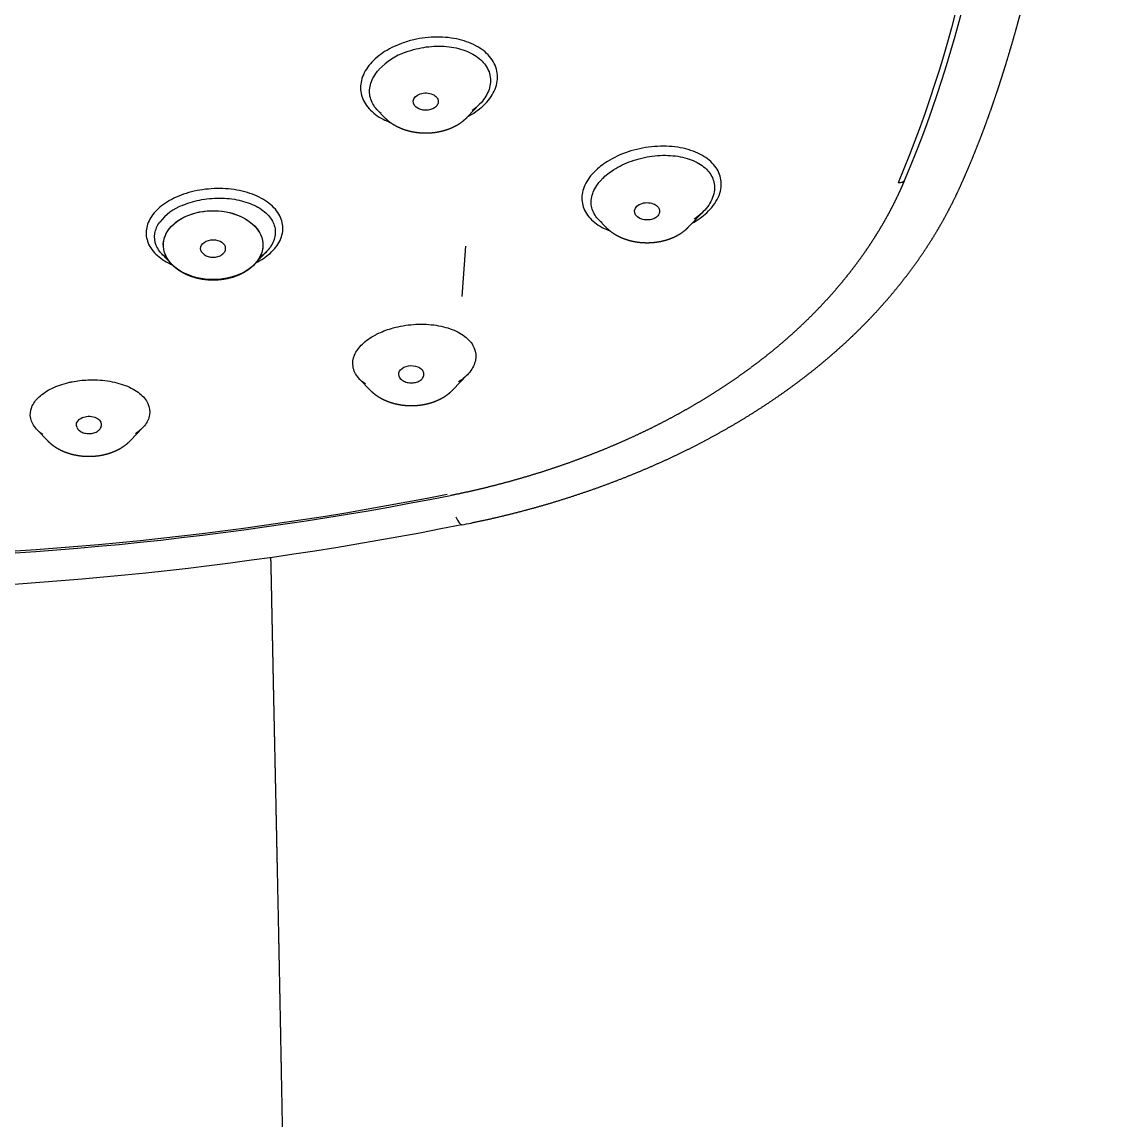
# Model space of a CAD drawing. Extents: x 1919 to 2339, y -1533 to -939.
# Drawn here: x 2109.03 to 2116, y -1245.79 to -1238.8 of the extents above; entities that cross this region are included whole.
import ezdxf

# ---------------------------------------------------------------- set-up
doc = ezdxf.new("R2010")
doc.units = 0
doc.header["$LTSCALE"] = 7
doc.header["$MEASUREMENT"] = 0
doc.layers.add('DWG', color=7, linetype='CONTINUOUS')

msp = doc.modelspace()

# ---------------------------------------------------------------- linework, layer by layer
at = {"layer": 'DWG'}
for p, q in [((2111.8681, -1239.4043), (2111.9487, -1239.3201)), ((2111.3388, -1239.4043), (2111.2962, -1239.3598)), ((2113.2787, -1240.1035), (2113.3757, -1240.0022)), ((2112.7494, -1240.1035), (2112.7048, -1240.0569)), ((2111.8352, -1240.5473), (2111.8585, -1240.2259)), ((2109.984, -1240.3404), (2109.9238, -1240.2776)), ((2110.5133, -1240.3404), (2110.5897, -1240.2605)), ((2111.2471, -1241.1414), (2111.1824, -1241.0738)), ((2111.7764, -1241.1414), (2111.8684, -1241.0454)), ((2109.1927, -1241.4645), (2109.1268, -1241.3957)), ((2109.722, -1241.4645), (2109.7986, -1241.3845))]:
    msp.add_line(p, q, dxfattribs=at)
for centre, radius, start, end in [((2098.646, -1234.1165), 17.3746, 344.32494, 357.35495), ((2107.6942, -1236.8384), 7.5664, 336.90106, 0.46976), ((2111.6223, -1239.4017), 0.4367, 109.75808, 136.07899), ((2110.1779, -1240.2868), 0.344, 111.65136, 141.49501), ((2107.52, -1220.3872), 21.8429, 258.82419, 281.19623), ((2107.5198, -1220.4862), 21.9418, 258.66461, 281.33865), ((2110.2843, -1234.0958), 8.0563, 281.09179, 281.51236)]:
    msp.add_arc(centre, radius, start, end, dxfattribs=at)
at = {"layer": 'DWG', "extrusion": (0, 0, -1)}
for centre, major_axis, start_param, end_param in [((2111.6034, -1239.305), (0.08, 0), 2.159845, 5.301438), ((2113.0141, -1240.0042), (0.08, 0), 2.199115, 5.340708), ((2110.2486, -1240.2194), (0.3173, 0), 2.557158, 6.86762), ((2110.2486, -1240.2194), (0.3173, 0), 1.570796, 4.12334), ((2110.2486, -1240.2194), (0.3173, 0), 4.12334, 7.853982), ((2110.2486, -1240.2411), (-0.08, 0), 5.694137, 8.835729), ((2111.5118, -1241.0422), (-0.08, 0), 5.654867, 8.796459), ((2109.4574, -1241.3653), (-0.08, 0), 5.969026, 9.110619)]:
    msp.add_ellipse(centre, major_axis=major_axis, ratio=0.690882, start_param=start_param, end_param=end_param, dxfattribs=at)
at = {"layer": 'DWG'}
for points in [[(2114.6142, -1233.9912), (2115.407, -1235.8839), (2115.407, -1237.9305), (2114.6142, -1239.8226)], [(2111.6479, -1239.2591), (2111.6566, -1239.2631), (2111.6717, -1239.2735), (2111.6839, -1239.294), (2111.6839, -1239.3161), (2111.6717, -1239.3366), (2111.649, -1239.3522), (2111.6195, -1239.3607), (2111.5874, -1239.3607), (2111.5677, -1239.355), (2111.559, -1239.351)], [(2114.6549, -1239.8073), (2114.6497, -1239.8187), (2114.6337, -1239.8256), (2114.6142, -1239.8226)], [(2113.0611, -1239.9595), (2113.0696, -1239.9638), (2113.0841, -1239.9746), (2113.0952, -1239.9954), (2113.0939, -1240.0175), (2113.0805, -1240.0376), (2113.057, -1240.0526), (2113.0269, -1240.0603), (2112.9949, -1240.0594), (2112.9755, -1240.0532), (2112.9671, -1240.049)], [(2110.1821, -1240.2718), (2110.1879, -1240.2778), (2110.203, -1240.2882), (2110.2326, -1240.2967), (2110.2646, -1240.2967), (2110.2942, -1240.2882), (2110.3169, -1240.2726), (2110.3291, -1240.2522), (2110.3291, -1240.23), (2110.3209, -1240.2164), (2110.3151, -1240.2104)], [(2111.4471, -1241.0746), (2111.4532, -1241.0805), (2111.4689, -1241.0905), (2111.499, -1241.0982), (2111.531, -1241.0973), (2111.56, -1241.088), (2111.5818, -1241.0718), (2111.5929, -1241.051), (2111.5916, -1241.0289), (2111.5827, -1241.0155), (2111.5765, -1241.0097)], [(2109.3813, -1241.3824), (2109.3845, -1241.3892), (2109.395, -1241.4021), (2109.4201, -1241.4158), (2109.4509, -1241.4218), (2109.4827, -1241.4192), (2109.5107, -1241.4084), (2109.5305, -1241.391), (2109.5392, -1241.3697), (2109.5367, -1241.3551), (2109.5335, -1241.3482)], [(2111.7407, -1241.8079), (2109.0015, -1242.3559), (2106.0393, -1242.356), (2103.3002, -1241.8079)], [(2111.7957, -1241.9499), (2111.8099, -1241.9845), (2111.8236, -1242.0009), (2111.8336, -1241.9991)]]:
    msp.add_open_spline(points, degree=3, dxfattribs=at)
for points, degree, knots in [([(2111.8921, -1241.99), (2111.9617, -1241.9753), (2112.031, -1241.9599), (2112.1, -1241.9437), (2112.1686, -1241.9266), (2112.2369, -1241.9088), (2112.3049, -1241.8903), (2112.3725, -1241.8709), (2112.4396, -1241.8509), (2112.5063, -1241.83), (2112.5726, -1241.8085), (2112.6384, -1241.7862), (2112.7037, -1241.7632), (2112.7684, -1241.7395), (2112.8326, -1241.7151), (2112.8963, -1241.69), (2112.9593, -1241.6643), (2113.0217, -1241.6379), (2113.0835, -1241.6108), (2113.1447, -1241.583), (2113.2051, -1241.5547), (2113.2677, -1241.5243), (2113.3296, -1241.4931), (2113.3908, -1241.4611), (2113.4513, -1241.4284), (2113.5111, -1241.395), (2113.5702, -1241.3608), (2113.6285, -1241.326), (2113.686, -1241.2904), (2113.7427, -1241.2541), (2113.7986, -1241.2172), (2113.8536, -1241.1796), (2113.9077, -1241.1414), (2113.9609, -1241.1026), (2114.0132, -1241.0631), (2114.0646, -1241.0231), (2114.1149, -1240.9824), (2114.1643, -1240.9412), (2114.2127, -1240.8995), (2114.26, -1240.8572), (2114.3063, -1240.8143), (2114.3511, -1240.7713), (2114.395, -1240.7277), (2114.4379, -1240.6835), (2114.4798, -1240.6387), (2114.5206, -1240.5933), (2114.5605, -1240.5475), (2114.5993, -1240.5011), (2114.637, -1240.4542), (2114.6737, -1240.4068), (2114.7093, -1240.359), (2114.7438, -1240.3108), (2114.7772, -1240.2622), (2114.8095, -1240.2131), (2114.8406, -1240.1637), (2114.8706, -1240.1139), (2114.8994, -1240.0638), (2114.927, -1240.0134), (2114.9534, -1239.9627), (2114.9787, -1239.9118), (2115.0027, -1239.8605), (2115.0289, -1239.8021), (2115.0543, -1239.7437), (2115.079, -1239.6855), (2115.1028, -1239.6272), (2115.126, -1239.5691), (2115.1484, -1239.5109), (2115.1702, -1239.4528), (2115.1914, -1239.3947), (2115.2119, -1239.3366), (2115.2319, -1239.2784), (2115.2514, -1239.2203), (2115.2703, -1239.162), (2115.2887, -1239.1037), (2115.3067, -1239.0454), (2115.3243, -1238.9869), (2115.3415, -1238.9283), (2115.3584, -1238.8696), (2115.3749, -1238.8108)], 1, [0, 0, 0.362834, 0.725667, 1.088501, 1.451335, 1.814169, 2.177002, 2.539836, 2.90267, 3.265504, 3.628337, 3.991171, 4.354005, 4.716838, 5.079672, 5.442506, 5.80534, 6.168173, 6.531007, 6.893841, 7.256675, 7.63628, 8.015886, 8.395492, 8.775098, 9.154704, 9.53431, 9.913916, 10.293522, 10.673128, 11.052734, 11.43234, 11.811946, 12.191552, 12.571158, 12.950764, 13.330369, 13.709975, 14.089581, 14.469187, 14.848793, 15.224987, 15.60118, 15.977374, 16.353567, 16.729761, 17.105954, 17.482148, 17.858341, 18.234535, 18.610728, 18.986922, 19.363115, 19.739309, 20.115502, 20.491696, 20.867889, 21.244083, 21.620276, 21.99647, 22.372663, 22.801261, 23.229858, 23.658456, 24.087054, 24.515652, 24.944249, 25.372847, 25.801445, 26.230042, 26.65864, 27.087238, 27.515836, 27.944433, 28.373031, 28.801629, 29.230226, 29.658824, 30.087422, 30.087422]), ([(2112.0593, -1239.1242), (2112.0593, -1239.1242), (2112.0593, -1239.1242), (2112.0593, -1239.1242), (2112.0549, -1239.09), (2112.0407, -1239.0567), (2112.0182, -1239.0274), (2111.9973, -1239.0004), (2111.9688, -1238.976), (2111.9349, -1238.9562), (2111.9006, -1238.9361), (2111.8599, -1238.9202), (2111.8161, -1238.9097), (2111.772, -1238.8991), (2111.7235, -1238.8938), (2111.6746, -1238.894), (2111.6256, -1238.8943), (2111.5749, -1238.9002), (2111.5267, -1238.9114), (2111.5004, -1238.9175), (2111.4746, -1238.9252), (2111.4498, -1238.9343), (2111.4498, -1238.9343), (2111.4498, -1238.9343), (2111.4498, -1238.9343)], 3, [0, 0, 0, 0, 0.000015, 0.000015, 0.000015, 0.190228, 0.190228, 0.190228, 0.365738, 0.365738, 0.365738, 0.543364, 0.543364, 0.543364, 0.722731, 0.722731, 0.722731, 0.90274, 0.90274, 0.90274, 0.999985, 0.999985, 0.999985, 1, 1, 1, 1]), ([(2111.4498, -1238.9343), (2111.4498, -1238.9343), (2111.4498, -1238.9344), (2111.4498, -1238.9344), (2111.4072, -1238.95), (2111.3671, -1238.9702), (2111.3324, -1238.9934), (2111.2961, -1239.0177), (2111.2648, -1239.046), (2111.2413, -1239.0759), (2111.218, -1239.1056), (2111.2017, -1239.1378), (2111.1938, -1239.1697), (2111.1858, -1239.2015), (2111.186, -1239.234), (2111.1942, -1239.2645), (2111.2024, -1239.295), (2111.2189, -1239.3245), (2111.2423, -1239.3503), (2111.2658, -1239.3764), (2111.297, -1239.3996), (2111.3332, -1239.4181), (2111.347, -1239.4251), (2111.3616, -1239.4315), (2111.3769, -1239.4373)], 3, [0, 0, 0, 0, 0.0000063, 0.0000063, 0.0000063, 0.0731967, 0.0731967, 0.0731967, 0.1500927, 0.1500927, 0.1500927, 0.2264069, 0.2264069, 0.2264069, 0.3025008, 0.3025008, 0.3025008, 0.3788158, 0.3788158, 0.3788158, 0.4556258, 0.4556258, 0.4556258, 0.4847893, 0.4847893, 0.4847893, 0.4847893]), ([(2111.4746, -1238.9907), (2111.4963, -1238.9824), (2111.5189, -1238.9753), (2111.542, -1238.9696), (2111.5843, -1238.9591), (2111.6288, -1238.9531), (2111.672, -1238.9521), (2111.7151, -1238.9511), (2111.758, -1238.955), (2111.7972, -1238.9636), (2111.8361, -1238.9721), (2111.8723, -1238.9854), (2111.9029, -1239.0025), (2111.9332, -1239.0195), (2111.9589, -1239.0406), (2111.9776, -1239.0641), (2111.9979, -1239.0897), (2112.0108, -1239.1189), (2112.0148, -1239.1491)], 3, [0, 0, 0, 0, 0.096534, 0.096534, 0.096534, 0.275718, 0.275718, 0.275718, 0.454902, 0.454902, 0.454902, 0.632827, 0.632827, 0.632827, 0.808936, 0.808936, 0.808936, 1, 1, 1, 1]), ([(2111.3192, -1239.3808), (2111.3091, -1239.3727), (2111.2999, -1239.3641), (2111.2918, -1239.3551), (2111.2716, -1239.3327), (2111.2574, -1239.3072), (2111.2505, -1239.2807), (2111.2436, -1239.2543), (2111.2437, -1239.2261), (2111.2508, -1239.1984), (2111.2579, -1239.1706), (2111.2722, -1239.1426), (2111.2926, -1239.1166), (2111.2973, -1239.1106), (2111.3023, -1239.1046), (2111.3077, -1239.0988)], 3, [0.5938723, 0.5938723, 0.5938723, 0.5938723, 0.6243093, 0.6243093, 0.6243093, 0.7001296, 0.7001296, 0.7001296, 0.7755465, 0.7755465, 0.7755465, 0.8511058, 0.8511058, 0.8511058, 0.8685344, 0.8685344, 0.8685344, 0.8685344]), ([(2111.8724, -1239.3998), (2111.875, -1239.3985), (2111.8775, -1239.3971), (2111.88, -1239.3957), (2111.9197, -1239.3738), (2111.9551, -1239.3474), (2111.983, -1239.3186), (2112.0108, -1239.29), (2112.0321, -1239.2583), (2112.0451, -1239.2262), (2112.0587, -1239.1926), (2112.0636, -1239.1575), (2112.0593, -1239.1242)], 3, [0.760909, 0.760909, 0.760909, 0.760909, 0.7658051, 0.7658051, 0.7658051, 0.8429267, 0.8429267, 0.8429267, 0.9196237, 0.9196237, 0.9196237, 1, 1, 1, 1]), ([(2112.0148, -1239.1491), (2112.0188, -1239.1785), (2112.0145, -1239.2097), (2112.0024, -1239.2396), (2111.9908, -1239.2682), (2111.9718, -1239.2964), (2111.9469, -1239.322), (2111.9329, -1239.3364), (2111.9168, -1239.3502), (2111.8991, -1239.3629)], 3, [0, 0, 0, 0, 0.0810578, 0.0810578, 0.0810578, 0.1584424, 0.1584424, 0.1584424, 0.2020813, 0.2020813, 0.2020813, 0.2020813]), ([(2111.3388, -1239.4043), (2111.3494, -1239.4147), (2111.3606, -1239.4246), (2111.3724, -1239.434), (2111.3847, -1239.4427), (2111.3976, -1239.451), (2111.411, -1239.4586), (2111.4256, -1239.4661), (2111.4407, -1239.4729), (2111.4562, -1239.4791), (2111.4722, -1239.4847), (2111.4884, -1239.4896), (2111.5049, -1239.4938), (2111.5219, -1239.4974), (2111.5391, -1239.5003), (2111.5564, -1239.5025), (2111.5738, -1239.504), (2111.5914, -1239.5048), (2111.6089, -1239.505), (2111.6265, -1239.5044), (2111.644, -1239.5031), (2111.6614, -1239.5012), (2111.6786, -1239.4986), (2111.6956, -1239.4952), (2111.7124, -1239.4912), (2111.7289, -1239.4865), (2111.7451, -1239.4812), (2111.761, -1239.4751), (2111.7764, -1239.4684), (2111.7913, -1239.4611), (2111.8058, -1239.453), (2111.8195, -1239.4445), (2111.8326, -1239.4354), (2111.8451, -1239.4256), (2111.8569, -1239.4153), (2111.8681, -1239.4043)], 1, [0.584435, 0.584435, 0.63789, 0.691346, 0.744802, 0.798258, 0.851714, 0.90517, 0.961835, 1.018501, 1.075167, 1.131833, 1.188499, 1.245165, 1.302426, 1.359688, 1.41695, 1.474212, 1.531473, 1.588735, 1.645971, 1.703206, 1.760441, 1.817677, 1.874912, 1.932147, 1.989402, 2.046657, 2.103912, 2.161167, 2.218422, 2.275677, 2.331974, 2.38827, 2.444566, 2.500862, 2.557158, 2.557158]), ([(2113.301, -1240.0803), (2113.3363, -1240.0606), (2113.3682, -1240.0377), (2113.3947, -1240.0129), (2113.41, -1239.9986), (2113.4237, -1239.9836), (2113.4354, -1239.9682), (2113.461, -1239.9344), (2113.4777, -1239.8979), (2113.4837, -1239.8623), (2113.4892, -1239.8305), (2113.4863, -1239.7985), (2113.4756, -1239.7691), (2113.4648, -1239.7395), (2113.4457, -1239.7116), (2113.42, -1239.6877), (2113.394, -1239.6635), (2113.3604, -1239.6426), (2113.3222, -1239.6268), (2113.2834, -1239.6108), (2113.2386, -1239.5995), (2113.1917, -1239.5938), (2113.1442, -1239.5881), (2113.0931, -1239.5879), (2113.0426, -1239.5932), (2112.9922, -1239.5986), (2112.9408, -1239.6097), (2112.893, -1239.6256), (2112.8458, -1239.6413), (2112.8006, -1239.6622), (2112.7615, -1239.6866), (2112.7307, -1239.7058), (2112.7031, -1239.7274), (2112.68, -1239.7504)], 3, [0.4473795, 0.4473795, 0.4473795, 0.4473795, 0.4940208, 0.4940208, 0.4940208, 0.5207093, 0.5207093, 0.5207093, 0.5798719, 0.5798719, 0.5798719, 0.6325164, 0.6325164, 0.6325164, 0.6854549, 0.6854549, 0.6854549, 0.7390417, 0.7390417, 0.7390417, 0.7933997, 0.7933997, 0.7933997, 0.848304, 0.848304, 0.848304, 0.9032088, 0.9032088, 0.9032088, 0.9575028, 0.9575028, 0.9575028, 1, 1, 1, 1]), ([(2112.7299, -1239.7956), (2112.75, -1239.7754), (2112.7741, -1239.7562), (2112.8009, -1239.7391), (2112.835, -1239.7173), (2112.8744, -1239.6984), (2112.9156, -1239.6838), (2112.9575, -1239.6689), (2113.0025, -1239.6582), (2113.0469, -1239.6525), (2113.0915, -1239.6467), (2113.1367, -1239.6457), (2113.1788, -1239.6497), (2113.2206, -1239.6537), (2113.2605, -1239.6627), (2113.2953, -1239.6759), (2113.3296, -1239.6891), (2113.3598, -1239.7068), (2113.3833, -1239.7276), (2113.4066, -1239.7483), (2113.4239, -1239.7726), (2113.4338, -1239.7986), (2113.4437, -1239.8245), (2113.4464, -1239.8528), (2113.4417, -1239.8811), (2113.4364, -1239.9127), (2113.4214, -1239.9454), (2113.3985, -1239.9756), (2113.388, -1239.9895), (2113.3757, -1240.003), (2113.362, -1240.0158), (2113.3477, -1240.0291), (2113.3316, -1240.0419), (2113.3141, -1240.0539)], 3, [0, 0, 0, 0, 0.0419095, 0.0419095, 0.0419095, 0.0956204, 0.0956204, 0.0956204, 0.1502016, 0.1502016, 0.1502016, 0.2050524, 0.2050524, 0.2050524, 0.2595771, 0.2595771, 0.2595771, 0.3134825, 0.3134825, 0.3134825, 0.3668367, 0.3668367, 0.3668367, 0.4199595, 0.4199595, 0.4199595, 0.4797087, 0.4797087, 0.4797087, 0.5066625, 0.5066625, 0.5066625, 0.5349998, 0.5349998, 0.5349998, 0.5349998]), ([(2112.68, -1239.7504), (2112.6742, -1239.7562), (2112.6687, -1239.7621), (2112.6635, -1239.7681), (2112.6378, -1239.7973), (2112.619, -1239.8289), (2112.6085, -1239.8603), (2112.5981, -1239.8916), (2112.5957, -1239.9236), (2112.6013, -1239.9536), (2112.607, -1239.9839), (2112.621, -1240.013), (2112.6422, -1240.0388), (2112.6636, -1240.0649), (2112.693, -1240.0882), (2112.7278, -1240.1069), (2112.7434, -1240.1153), (2112.7603, -1240.1229), (2112.7782, -1240.1295)], 3, [0, 0, 0, 0, 0.010627, 0.010627, 0.010627, 0.0632774, 0.0632774, 0.0632774, 0.1157414, 0.1157414, 0.1157414, 0.1685971, 0.1685971, 0.1685971, 0.2221921, 0.2221921, 0.2221921, 0.2462501, 0.2462501, 0.2462501, 0.2462501]), ([(2111.7611, -1241.8137), (2111.8258, -1241.8003), (2111.8903, -1241.7862), (2111.9545, -1241.7713), (2112.0184, -1241.7557), (2112.0819, -1241.7393), (2112.1452, -1241.7223), (2112.208, -1241.7045), (2112.2705, -1241.686), (2112.3326, -1241.6669), (2112.3942, -1241.647), (2112.4554, -1241.6265), (2112.516, -1241.6053), (2112.5762, -1241.5835), (2112.6359, -1241.561), (2112.695, -1241.5379), (2112.7536, -1241.5142), (2112.8115, -1241.4898), (2112.8689, -1241.4648), (2112.9256, -1241.4392), (2112.9816, -1241.413), (2113.0384, -1241.3855), (2113.0947, -1241.3573), (2113.1503, -1241.3284), (2113.2053, -1241.2989), (2113.2596, -1241.2687), (2113.3132, -1241.2378), (2113.3661, -1241.2064), (2113.4183, -1241.1743), (2113.4698, -1241.1416), (2113.5205, -1241.1084), (2113.5704, -1241.0745), (2113.6195, -1241.0402), (2113.6678, -1241.0052), (2113.7153, -1240.9697), (2113.7619, -1240.9338), (2113.8076, -1240.8972), (2113.8524, -1240.8602), (2113.8962, -1240.8228), (2113.9391, -1240.7848), (2113.9811, -1240.7464), (2114.0218, -1240.7078), (2114.0617, -1240.6686), (2114.1007, -1240.629), (2114.1388, -1240.5889), (2114.176, -1240.5483), (2114.2122, -1240.5073), (2114.2476, -1240.4658), (2114.2819, -1240.424), (2114.3154, -1240.3817), (2114.3478, -1240.3391), (2114.3793, -1240.2961), (2114.4098, -1240.2527), (2114.4392, -1240.2091), (2114.4677, -1240.1651), (2114.4951, -1240.1208), (2114.5214, -1240.0762), (2114.5467, -1240.0314), (2114.5709, -1239.9863), (2114.5939, -1239.941), (2114.6159, -1239.8955), (2114.6294, -1239.8662), (2114.6425, -1239.8369), (2114.6551, -1239.8074)], 1, [0, 0, 0.337391, 0.674783, 1.012174, 1.349565, 1.686957, 2.024348, 2.361739, 2.699131, 3.036522, 3.373914, 3.711305, 4.048696, 4.386088, 4.723479, 5.06087, 5.398262, 5.735653, 6.073044, 6.410436, 6.747827, 7.09375, 7.439673, 7.785597, 8.13152, 8.477443, 8.823366, 9.169289, 9.515212, 9.861136, 10.207059, 10.552982, 10.898905, 11.244828, 11.590752, 11.936675, 12.282598, 12.628521, 12.974444, 13.320367, 13.666291, 14.00972, 14.353149, 14.696578, 15.040007, 15.383437, 15.726866, 16.070295, 16.413724, 16.757153, 17.100583, 17.444012, 17.787441, 18.13087, 18.474299, 18.817729, 19.161158, 19.504587, 19.848016, 20.191445, 20.534875, 20.754999, 20.975123, 21.195247, 21.195247]), ([(2112.7286, -1240.0783), (2112.7156, -1240.0682), (2112.7042, -1240.0572), (2112.6947, -1240.0455), (2112.6765, -1240.0233), (2112.6646, -1239.9982), (2112.66, -1239.972), (2112.6554, -1239.9462), (2112.6579, -1239.9185), (2112.6672, -1239.8914), (2112.6765, -1239.8642), (2112.6931, -1239.8367), (2112.7154, -1239.8111), (2112.72, -1239.8059), (2112.7248, -1239.8007), (2112.7299, -1239.7956)], 3, [0.8059249, 0.8059249, 0.8059249, 0.8059249, 0.8335212, 0.8335212, 0.8335212, 0.8858884, 0.8858884, 0.8858884, 0.9376656, 0.9376656, 0.9376656, 0.9895291, 0.9895291, 0.9895291, 1, 1, 1, 1]), ([(2110.5215, -1240.3317), (2110.5557, -1240.3146), (2110.5863, -1240.2943), (2110.6113, -1240.2721), (2110.6396, -1240.2469), (2110.6616, -1240.2185), (2110.6753, -1240.1893), (2110.6892, -1240.16), (2110.6951, -1240.129), (2110.6926, -1240.0991), (2110.6902, -1240.0689), (2110.6792, -1240.039), (2110.6607, -1240.0117), (2110.642, -1239.9843), (2110.6153, -1239.9588), (2110.5826, -1239.9374), (2110.5499, -1239.9159), (2110.5104, -1239.898), (2110.4673, -1239.885), (2110.4244, -1239.872), (2110.3767, -1239.8636), (2110.3283, -1239.8605), (2110.2802, -1239.8574), (2110.23, -1239.8595), (2110.1819, -1239.8665), (2110.1342, -1239.8734), (2110.0872, -1239.8854), (2110.0448, -1239.9014), (2110.0026, -1239.9174), (2109.9639, -1239.9379), (2109.9319, -1239.9611), (2109.9015, -1239.983), (2109.8763, -1240.0079), (2109.8581, -1240.034), (2109.8581, -1240.034), (2109.8581, -1240.034), (2109.8581, -1240.0341)], 3, [0.1673957, 0.1673957, 0.1673957, 0.1673957, 0.2348735, 0.2348735, 0.2348735, 0.3115459, 0.3115459, 0.3115459, 0.3886784, 0.3886784, 0.3886784, 0.4662165, 0.4662165, 0.4662165, 0.5439755, 0.5439755, 0.5439755, 0.6216809, 0.6216809, 0.6216809, 0.6990356, 0.6990356, 0.6990356, 0.775838, 0.775838, 0.775838, 0.8521066, 0.8521066, 0.8521066, 0.9281309, 0.9281309, 0.9281309, 0.9999937, 0.9999937, 0.9999937, 1, 1, 1, 1]), ([(2110.051, -1239.967), (2110.0582, -1239.9639), (2110.0656, -1239.9609), (2110.0731, -1239.9581), (2110.1101, -1239.9441), (2110.1512, -1239.9335), (2110.193, -1239.9272), (2110.235, -1239.9209), (2110.2789, -1239.9187), (2110.3211, -1239.9209), (2110.3636, -1239.9232), (2110.4055, -1239.9299), (2110.4432, -1239.9407), (2110.4813, -1239.9515), (2110.5163, -1239.9666), (2110.5453, -1239.9848), (2110.5744, -1240.003), (2110.5983, -1240.0248), (2110.6151, -1240.0484), (2110.6318, -1240.072), (2110.6419, -1240.098), (2110.6443, -1240.1242), (2110.6468, -1240.1504), (2110.6419, -1240.1775), (2110.6298, -1240.2032), (2110.6178, -1240.2289), (2110.5985, -1240.2539), (2110.5734, -1240.2762), (2110.5644, -1240.2841), (2110.5547, -1240.2918), (2110.5442, -1240.2991)], 3, [0.1314311, 0.1314311, 0.1314311, 0.1314311, 0.1467169, 0.1467169, 0.1467169, 0.2222308, 0.2222308, 0.2222308, 0.2983464, 0.2983464, 0.2983464, 0.3751965, 0.3751965, 0.3751965, 0.452648, 0.452648, 0.452648, 0.5304215, 0.5304215, 0.5304215, 0.6082195, 0.6082195, 0.6082195, 0.6858094, 0.6858094, 0.6858094, 0.7630757, 0.7630757, 0.7630757, 0.7906231, 0.7906231, 0.7906231, 0.7906231]), ([(2109.8581, -1240.0341), (2109.8581, -1240.0341), (2109.8581, -1240.0341), (2109.8581, -1240.0341), (2109.8395, -1240.0607), (2109.8277, -1240.0892), (2109.8235, -1240.1175), (2109.819, -1240.1473), (2109.823, -1240.1777), (2109.8349, -1240.2062), (2109.8469, -1240.2349), (2109.8673, -1240.2624), (2109.8945, -1240.2866), (2109.9203, -1240.3094), (2109.9529, -1240.3298), (2109.9897, -1240.3462)], 3, [0, 0, 0, 0, 0.0000145, 0.0000145, 0.0000145, 0.168962, 0.168962, 0.168962, 0.3472028, 0.3472028, 0.3472028, 0.526916, 0.526916, 0.526916, 0.6972018, 0.6972018, 0.6972018, 0.6972018]), ([(2109.9576, -1240.3069), (2109.9506, -1240.3018), (2109.944, -1240.2965), (2109.9378, -1240.291), (2109.9141, -1240.27), (2109.8965, -1240.2461), (2109.8863, -1240.2212), (2109.8762, -1240.1965), (2109.8731, -1240.1703), (2109.8774, -1240.1445), (2109.8814, -1240.1201), (2109.8921, -1240.0955), (2109.9087, -1240.0726)], 3, [0.4279695, 0.4279695, 0.4279695, 0.4279695, 0.4747427, 0.4747427, 0.4747427, 0.6544874, 0.6544874, 0.6544874, 0.8321782, 0.8321782, 0.8321782, 1, 1, 1, 1]), ([(2112.7494, -1240.1035), (2112.76, -1240.1139), (2112.7712, -1240.1238), (2112.783, -1240.1331), (2112.7954, -1240.1419), (2112.8082, -1240.1501), (2112.8216, -1240.1578), (2112.8362, -1240.1653), (2112.8514, -1240.1721), (2112.8669, -1240.1783), (2112.8828, -1240.1839), (2112.899, -1240.1888), (2112.9156, -1240.193), (2112.9325, -1240.1966), (2112.9497, -1240.1995), (2112.967, -1240.2017), (2112.9845, -1240.2032), (2113.002, -1240.204), (2113.0196, -1240.2042), (2113.0371, -1240.2036), (2113.0546, -1240.2023), (2113.072, -1240.2004), (2113.0892, -1240.1978), (2113.1063, -1240.1944), (2113.1231, -1240.1904), (2113.1396, -1240.1857), (2113.1558, -1240.1804), (2113.1716, -1240.1743), (2113.187, -1240.1676), (2113.202, -1240.1603), (2113.2164, -1240.1522), (2113.2301, -1240.1437), (2113.2432, -1240.1346), (2113.2557, -1240.1248), (2113.2676, -1240.1145), (2113.2787, -1240.1035)], 1, [0.584435, 0.584435, 0.63789, 0.691346, 0.744802, 0.798258, 0.851714, 0.90517, 0.961835, 1.018501, 1.075167, 1.131833, 1.188499, 1.245165, 1.302426, 1.359688, 1.41695, 1.474212, 1.531473, 1.588735, 1.645971, 1.703206, 1.760441, 1.817677, 1.874912, 1.932147, 1.989402, 2.046657, 2.103912, 2.161167, 2.218422, 2.275677, 2.331974, 2.38827, 2.444566, 2.500862, 2.557158, 2.557158]), ([(2109.984, -1240.3404), (2109.9945, -1240.3508), (2110.0057, -1240.3607), (2110.0175, -1240.37), (2110.0299, -1240.3788), (2110.0428, -1240.387), (2110.0561, -1240.3946), (2110.0708, -1240.4021), (2110.0859, -1240.409), (2110.1014, -1240.4152), (2110.1173, -1240.4207), (2110.1336, -1240.4256), (2110.1501, -1240.4298), (2110.167, -1240.4334), (2110.1842, -1240.4363), (2110.2015, -1240.4385), (2110.219, -1240.4401), (2110.2365, -1240.4409), (2110.2541, -1240.441), (2110.2717, -1240.4404), (2110.2891, -1240.4392), (2110.3065, -1240.4372), (2110.3237, -1240.4346), (2110.3408, -1240.4313), (2110.3576, -1240.4273), (2110.3741, -1240.4226), (2110.3903, -1240.4172), (2110.4061, -1240.4112), (2110.4215, -1240.4045), (2110.4365, -1240.3971), (2110.4509, -1240.3891), (2110.4646, -1240.3806), (2110.4778, -1240.3714), (2110.4903, -1240.3617), (2110.5021, -1240.3513), (2110.5133, -1240.3404)], 1, [0.584435, 0.584435, 0.63789, 0.691346, 0.744802, 0.798258, 0.851714, 0.90517, 0.961835, 1.018501, 1.075167, 1.131833, 1.188499, 1.245165, 1.302426, 1.359688, 1.41695, 1.474212, 1.531473, 1.588735, 1.645971, 1.703206, 1.760441, 1.817677, 1.874912, 1.932147, 1.989402, 2.046657, 2.103912, 2.161167, 2.218422, 2.275677, 2.331974, 2.38827, 2.444566, 2.500862, 2.557158, 2.557158]), ([(2111.3041, -1240.7807), (2111.3325, -1240.7674), (2111.364, -1240.7559), (2111.3967, -1240.747), (2111.4375, -1240.7359), (2111.4813, -1240.7284), (2111.5245, -1240.7252), (2111.5685, -1240.722), (2111.6131, -1240.723), (2111.6546, -1240.7283), (2111.6968, -1240.7337), (2111.7369, -1240.7435), (2111.7717, -1240.757), (2111.8068, -1240.7706), (2111.8375, -1240.7882), (2111.8613, -1240.8085), (2111.8851, -1240.8287), (2111.9027, -1240.852), (2111.9126, -1240.8765), (2111.9224, -1240.9008), (2111.925, -1240.9269), (2111.92, -1240.9527), (2111.915, -1240.9782), (2111.9026, -1241.0041), (2111.8834, -1241.0282), (2111.8654, -1241.0509), (2111.841, -1241.0726), (2111.8119, -1241.0916)], 3, [0, 0, 0, 0, 0.0420573, 0.0420573, 0.0420573, 0.0946403, 0.0946403, 0.0946403, 0.1482071, 0.1482071, 0.1482071, 0.2025926, 0.2025926, 0.2025926, 0.2573559, 0.2573559, 0.2573559, 0.3120156, 0.3120156, 0.3120156, 0.3662358, 0.3662358, 0.3662358, 0.4198709, 0.4198709, 0.4198709, 0.4706263, 0.4706263, 0.4706263, 0.4706263]), ([(2111.2187, -1241.1044), (2111.2014, -1241.0924), (2111.1866, -1241.0792), (2111.1747, -1241.0653), (2111.1561, -1241.0435), (2111.1443, -1241.0192), (2111.1401, -1240.9944), (2111.136, -1240.9701), (2111.1392, -1240.9446), (2111.1494, -1240.92), (2111.1595, -1240.8958), (2111.1767, -1240.8717), (2111.1998, -1240.8497), (2111.2225, -1240.8279), (2111.2517, -1240.8075), (2111.2849, -1240.7902), (2111.2911, -1240.7869), (2111.2975, -1240.7837), (2111.3041, -1240.7807)], 3, [0.7434858, 0.7434858, 0.7434858, 0.7434858, 0.7783943, 0.7783943, 0.7783943, 0.832946, 0.832946, 0.832946, 0.8863642, 0.8863642, 0.8863642, 0.938691, 0.938691, 0.938691, 0.9904258, 0.9904258, 0.9904258, 1, 1, 1, 1]), ([(2109.1639, -1241.427), (2109.1484, -1241.4162), (2109.1349, -1241.4046), (2109.1237, -1241.3924), (2109.1043, -1241.3712), (2109.0915, -1241.3476), (2109.0863, -1241.3237), (2109.0813, -1241.3002), (2109.0835, -1241.2758), (2109.0928, -1241.2523), (2109.1019, -1241.2294), (2109.1181, -1241.2068), (2109.1401, -1241.1863), (2109.1617, -1241.1663), (2109.1894, -1241.1478), (2109.2214, -1241.1322), (2109.2529, -1241.1169), (2109.2894, -1241.1042), (2109.3279, -1241.095), (2109.3355, -1241.0932), (2109.3432, -1241.0915), (2109.351, -1241.09)], 3, [0.6918254, 0.6918254, 0.6918254, 0.6918254, 0.7236486, 0.7236486, 0.7236486, 0.779158, 0.779158, 0.779158, 0.833607, 0.833607, 0.833607, 0.8866985, 0.8866985, 0.8866985, 0.9386293, 0.9386293, 0.9386293, 0.9899776, 0.9899776, 0.9899776, 1, 1, 1, 1]), ([(2109.351, -1241.09), (2109.3828, -1241.0837), (2109.4163, -1241.0798), (2109.4496, -1241.0783), (2109.4916, -1241.0764), (2109.5345, -1241.0785), (2109.5746, -1241.0844), (2109.6157, -1241.0904), (2109.655, -1241.1005), (2109.6893, -1241.1138), (2109.7244, -1241.1274), (2109.7553, -1241.1446), (2109.7795, -1241.1641), (2109.8039, -1241.1837), (2109.8223, -1241.206), (2109.8331, -1241.2293), (2109.8438, -1241.2524), (2109.8474, -1241.277), (2109.8435, -1241.3012), (2109.8396, -1241.3249), (2109.8284, -1241.3488), (2109.8106, -1241.3709), (2109.7961, -1241.389), (2109.7768, -1241.4062), (2109.7539, -1241.4217)], 3, [0, 0, 0, 0, 0.0412709, 0.0412709, 0.0412709, 0.0936699, 0.0936699, 0.0936699, 0.1473235, 0.1473235, 0.1473235, 0.2021135, 0.2021135, 0.2021135, 0.2574531, 0.2574531, 0.2574531, 0.3125556, 0.3125556, 0.3125556, 0.3668115, 0.3668115, 0.3668115, 0.411171, 0.411171, 0.411171, 0.411171]), ([(2111.2471, -1241.1414), (2111.2577, -1241.1518), (2111.2689, -1241.1617), (2111.2807, -1241.1711), (2111.2931, -1241.1798), (2111.306, -1241.1881), (2111.3193, -1241.1957), (2111.334, -1241.2032), (2111.3491, -1241.2101), (2111.3646, -1241.2163), (2111.3805, -1241.2218), (2111.3967, -1241.2267), (2111.4133, -1241.2309), (2111.4302, -1241.2345), (2111.4474, -1241.2374), (2111.4647, -1241.2396), (2111.4822, -1241.2411), (2111.4997, -1241.2419), (2111.5173, -1241.2421), (2111.5348, -1241.2415), (2111.5523, -1241.2403), (2111.5697, -1241.2383), (2111.5869, -1241.2357), (2111.604, -1241.2323), (2111.6208, -1241.2283), (2111.6373, -1241.2236), (2111.6535, -1241.2183), (2111.6693, -1241.2122), (2111.6847, -1241.2055), (2111.6997, -1241.1982), (2111.7141, -1241.1901), (2111.7278, -1241.1816), (2111.7409, -1241.1725), (2111.7535, -1241.1627), (2111.7653, -1241.1524), (2111.7764, -1241.1414)], 1, [0.584435, 0.584435, 0.63789, 0.691346, 0.744802, 0.798258, 0.851714, 0.90517, 0.961835, 1.018501, 1.075167, 1.131833, 1.188499, 1.245165, 1.302426, 1.359688, 1.41695, 1.474212, 1.531473, 1.588735, 1.645971, 1.703206, 1.760441, 1.817677, 1.874912, 1.932147, 1.989402, 2.046657, 2.103912, 2.161167, 2.218422, 2.275677, 2.331974, 2.38827, 2.444566, 2.500862, 2.557158, 2.557158]), ([(2109.1927, -1241.4645), (2109.2033, -1241.475), (2109.2145, -1241.4848), (2109.2263, -1241.4942), (2109.2386, -1241.503), (2109.2515, -1241.5112), (2109.2649, -1241.5188), (2109.2795, -1241.5263), (2109.2946, -1241.5332), (2109.3102, -1241.5394), (2109.3261, -1241.5449), (2109.3423, -1241.5498), (2109.3588, -1241.554), (2109.3758, -1241.5576), (2109.393, -1241.5605), (2109.4103, -1241.5627), (2109.4278, -1241.5642), (2109.4453, -1241.5651), (2109.4629, -1241.5652), (2109.4804, -1241.5646), (2109.4979, -1241.5634), (2109.5153, -1241.5614), (2109.5325, -1241.5588), (2109.5495, -1241.5555), (2109.5663, -1241.5514), (2109.5829, -1241.5467), (2109.5991, -1241.5414), (2109.6149, -1241.5353), (2109.6303, -1241.5286), (2109.6452, -1241.5213), (2109.6597, -1241.5133), (2109.6734, -1241.5047), (2109.6865, -1241.4956), (2109.699, -1241.4859), (2109.7109, -1241.4755), (2109.722, -1241.4645)], 1, [0.584435, 0.584435, 0.63789, 0.691346, 0.744802, 0.798258, 0.851714, 0.90517, 0.961835, 1.018501, 1.075167, 1.131833, 1.188499, 1.245165, 1.302426, 1.359688, 1.41695, 1.474212, 1.531473, 1.588735, 1.645971, 1.703206, 1.760441, 1.817677, 1.874912, 1.932147, 1.989402, 2.046657, 2.103912, 2.161167, 2.218422, 2.275677, 2.331974, 2.38827, 2.444566, 2.500862, 2.557158, 2.557158]), ([(2110.6147, -1242.2073), (2110.6151, -1242.2201), (2110.6162, -1242.2634), (2110.6172, -1242.3066), (2110.6181, -1242.3497), (2110.6225, -1242.5715), (2110.627, -1242.7938), (2110.6316, -1243.0166), (2110.6363, -1243.24), (2110.6411, -1243.4638), (2110.6459, -1243.6883), (2110.6513, -1243.9414), (2110.6566, -1244.1951), (2110.6619, -1244.4493), (2110.667, -1244.704), (2110.6721, -1244.9592), (2110.6771, -1245.2149), (2110.682, -1245.4711), (2110.6869, -1245.7279), (2110.6917, -1245.9851), (2110.6965, -1246.2428), (2110.7013, -1246.5011), (2110.706, -1246.7598), (2110.7108, -1247.0191), (2110.7155, -1247.2788), (2110.7201, -1247.5391), (2110.7248, -1247.7998), (2110.7361, -1248.4288), (2110.7472, -1249.0605), (2110.7581, -1249.6947), (2110.769, -1250.3315), (2110.7797, -1250.9707), (2110.7903, -1251.6122), (2110.8008, -1252.2559), (2110.8112, -1252.9017), (2110.8214, -1253.5495), (2110.8316, -1254.1993), (2110.8416, -1254.8508), (2110.8515, -1255.5041), (2110.8613, -1256.159), (2110.871, -1256.8154), (2110.8806, -1257.4732), (2110.8901, -1258.1324), (2110.8994, -1258.7927), (2110.9087, -1259.4542), (2110.9178, -1260.1168), (2110.9269, -1260.7802), (2110.9319, -1261.1473), (2110.9368, -1261.5147), (2110.9418, -1261.8823), (2110.9467, -1262.2503), (2110.9517, -1262.6184), (2110.9566, -1262.9868), (2110.9615, -1263.3554), (2110.9664, -1263.7241)], 1, [4.012456, 4.012456, 4.088073, 4.343577, 4.599082, 4.854586, 6.167636, 7.480685, 8.793735, 10.106784, 11.419834, 12.732883, 14.2105, 15.688116, 17.165733, 18.64335, 20.120966, 21.598583, 23.076199, 24.553816, 26.031432, 27.509049, 28.986666, 30.464282, 31.941899, 33.419515, 34.897132, 36.374749, 39.927775, 43.480801, 47.033827, 50.586853, 54.139879, 57.692906, 61.245932, 64.798958, 68.351984, 71.90501, 75.458036, 79.011063, 82.564089, 86.117115, 89.670141, 93.223167, 96.776193, 100.32922, 103.882246, 107.435272, 109.398984, 111.362697, 113.326409, 115.290121, 117.253834, 119.217546, 121.181258, 123.144971, 123.144971])]:
    msp.add_open_spline(points, degree=degree, knots=knots, dxfattribs=at)

doc.saveas('drawing.dxf')
